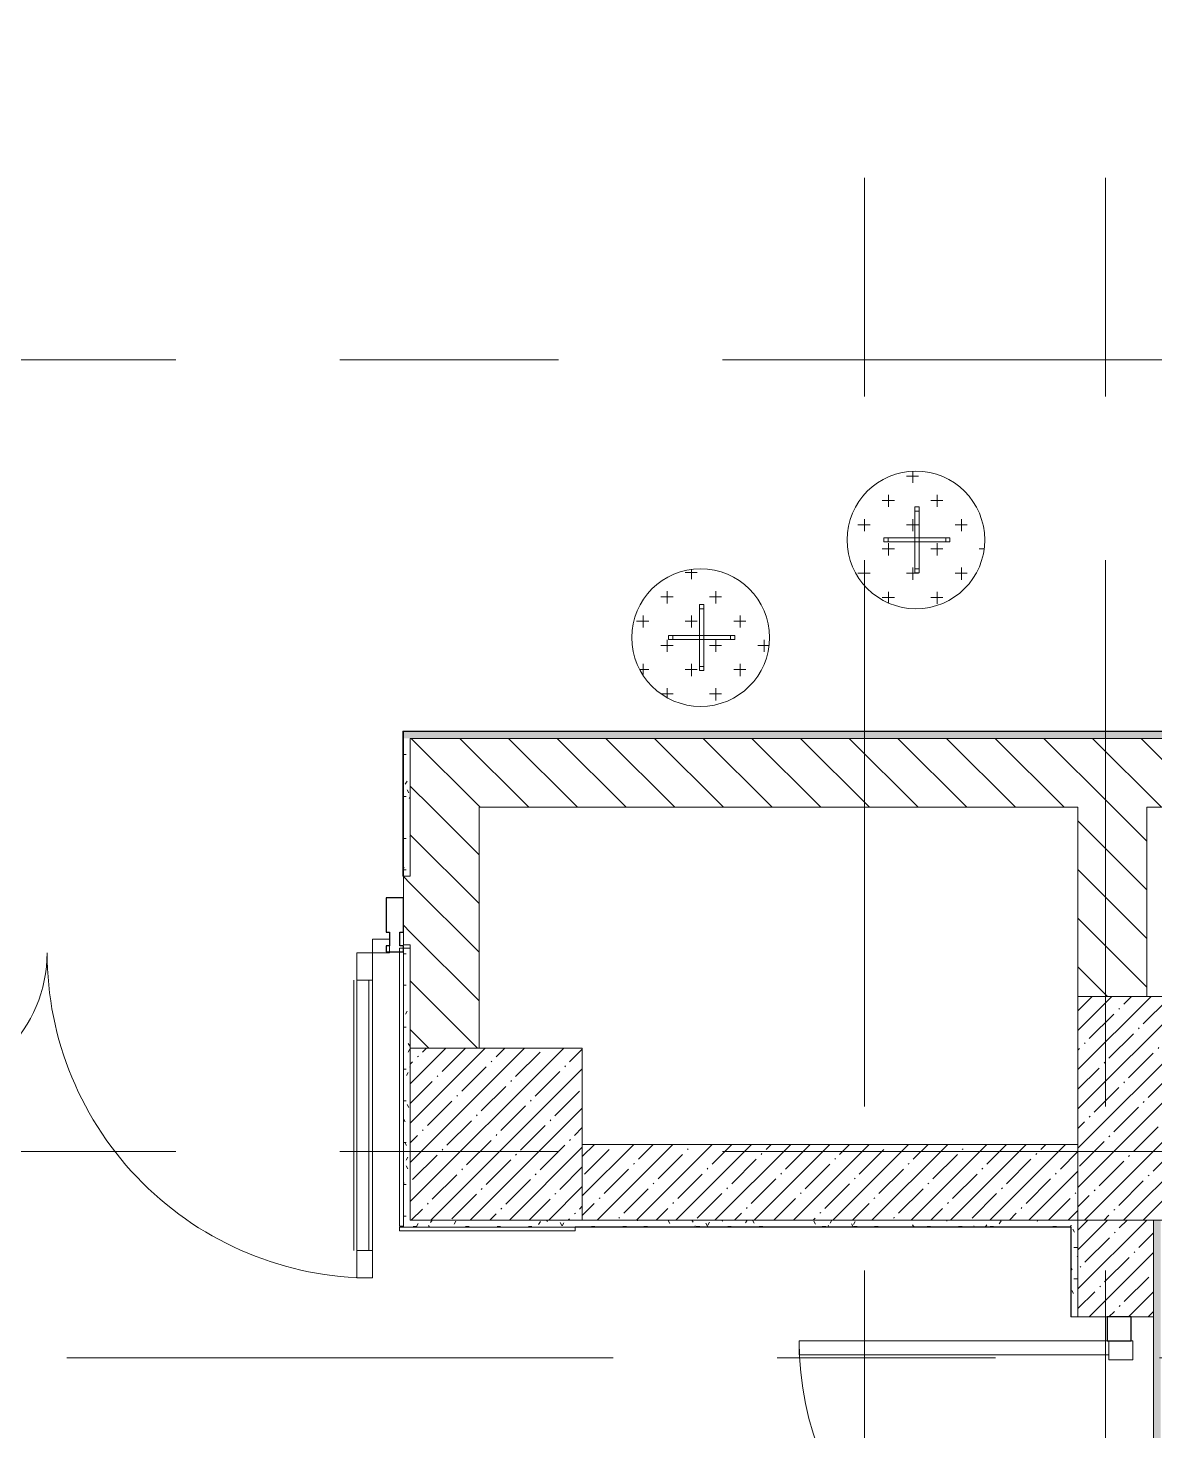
# Model space of a CAD drawing. Header units: millimetres. Extents: x 35111 to 235598, y -8553 to 29000.
# Drawn here: x 72430 to 75704, y 10287 to 14364 of the extents above; entities that cross this region are included whole.
import ezdxf

# ---------------------------------------------------------------- set-up
doc = ezdxf.new("R2010")
doc.units = ezdxf.units.MM
doc.linetypes.add('Осевая', pattern=[3175, 635, -476.25, 1587.5, -476.25])
for name, color, linetype, lineweight in [('A-DETL-GENF', 7, 'Continuous', 9), ('A-DOOR', 7, 'Continuous', 9), ('A-DOOR-1', 7, 'Continuous', 13), ('A-GLAZ-CWMG', 7, 'Continuous', 9), ('A-GLAZ-CWMG-1', 7, 'Continuous', 25), ('A-WALL', 7, 'Continuous', 9), ('I-FURN', 7, 'Continuous', 9), ('I-WALL', 7, 'Continuous', 9), ('S-COLS', 7, 'Continuous', 9), ('Оси-2', 7, 'Осевая', 9)]:
    doc.layers.add(name, color=color, linetype=linetype, lineweight=lineweight)
for name, color, linetype, lineweight, true_color in [('A-WALL-1', 7, 'Continuous', 9, 0x3c3c3c), ('A-WALL-FNSH-1', 7, 'Continuous', 9, 0x3c3c3c), ('I-FURN-1', 7, 'Continuous', 9, 0xf0f0f0)]:
    doc.layers.add(name, color=color, linetype=linetype, lineweight=lineweight, true_color=true_color)
pattern_1 = [(45, (0, 0), (-57.02463, 57.02463), []), (45, (57.025, 0), (-57.02463, 57.02463), [100.806, -20.161, 3.353, -16.808])]
pattern_2 = [(135, (0, 0), (-70.71068, -70.71068), [])]
pattern_3 = [(0, (0, 0), (121.92, 30.48), [10.058, -81.382, 10.058, -81.382, -487.68]), (0, (0, 0), (121.92, 30.48), [-182.88, 10.058, -172.822, 10.058, -81.382, -213.36]), (0, (0, 0), (121.92, 30.48), [-457.2, 10.058, -50.902, 10.058, -142.342]), (120, (45.72, 15.24), (-87.356454, 90.345817), [10.058, -81.382, 10.058, -81.382, -487.68]), (120, (45.72, 15.24), (-87.356454, 90.345817), [-182.88, 10.058, -172.822, 10.058, -81.382, -213.36]), (120, (45.72, 15.24), (-87.356454, 90.345817), [-457.2, 10.058, -50.902, 10.058, -142.342]), (240, (60.96, 76.2), (-34.563546, -120.825817), [10.058, -81.382, 10.058, -81.382, -487.68]), (240, (60.96, 76.2), (-34.563546, -120.825817), [-182.88, 10.058, -172.822, 10.058, -81.382, -213.36]), (240, (60.96, 76.2), (-34.563546, -120.825817), [-457.2, 10.058, -50.902, 10.058, -142.342])]

# ---------------------------------------------------------------- blocks, each defined once
blk = doc.blocks.new('BSC_Колонна _Прямоугольная - 650х500-23287315-План размещения напольных электротехнических лючков и розеток 3 этажа в осях 12-23')
at = {"layer": 'S-COLS'}
h = blk.add_hatch(dxfattribs=at)
h.set_pattern_fill('FP_35', color=256, style=0, pattern_type=2)
h.set_pattern_definition([(135, (11225, -75730), (-57.02463, -57.02463), []), (135, (11225, -75672.975), (-57.02463, -57.02463), [100.806, -20.161, 3.353, -16.808])])
h.paths.add_polyline_path([(325, -250), (325, 250), (-325, 250), (-325, -250)])
for p, q in [((325, 250), (-325, 250)), ((-325, 250), (-325, -250)), ((325, -250), (325, 250)), ((-325, -250), (325, -250))]:
    blk.add_line(p, q, dxfattribs=at)
blk = doc.blocks.new('BSC_Колонна _Прямоугольная - 500х500-V23-План размещения напольных электротехнических лючков и розеток 3 этажа в осях 12-23')
at = {"layer": 'S-COLS'}
h = blk.add_hatch(dxfattribs=at)
h.set_pattern_fill('FP_36', color=256, style=0, pattern_type=2)
h.set_pattern_definition([(45, (-73790, -11150), (-57.02463, 57.02463), []), (45, (-73732.975, -11150), (-57.02463, 57.02463), [100.806, -20.161, 3.353, -16.808])])
h.paths.add_polyline_path([(-250, -250), (250, -250), (250, 250), (-250, 250)])
for p, q in [((250, 250), (-250, 250)), ((-250, 250), (-250, -250)), ((250, -250), (250, 250)), ((-250, -250), (250, -250))]:
    blk.add_line(p, q, dxfattribs=at)
blk = doc.blocks.new('вешалка - 1_15-25608323-План размещения напольных электротехнических лючков и розеток 3 этажа в осях 12-23')
at = {"layer": 'I-FURN'}
h = blk.add_hatch(dxfattribs=at)
h.set_pattern_fill('FP_72', color=256, style=0, pattern_type=2)
h.set_pattern_definition([(0, (-75009.31, -12876.67), (70.485, 70.485), [35.242, -105.727]), (90, (-74991.686, -12894.29), (-70.485, 70.485), [35.242, -105.727])])
h.paths.add_polyline_path([(-24.1, -198.5), (24.1, -198.5), (70.9, -187), (113.6, -164.6), (149.7, -132.6), (177.1, -92.9), (194.2, -47.9), (200, 0), (194.2, 47.9), (177.1, 92.9), (149.7, 132.6), (113.6, 164.6), (70.9, 187), (24.1, 198.5), (-24.1, 198.5), (-70.9, 187), (-113.6, 164.6), (-149.7, 132.6), (-177.1, 92.9), (-194.2, 47.9), (-200, 0), (-194.2, -47.9), (-177.1, -92.9), (-149.7, -132.6), (-113.6, -164.6), (-70.9, -187), (-58.8, -190)])
at = {"layer": 'I-FURN-1'}
for p, q in [((9, 96), (-3, 96)), ((-3, 96), (-3, 84)), ((-3, 84), (-3, 96)), ((-3, 96), (9, 96)), ((9, 96), (-3, 96)), ((-3, 96), (-3, 84)), ((-3, 84), (-3, 96)), ((-3, 96), (9, 96)), ((-3, 84), (9, 84)), ((9, 84), (-3, 84)), ((-3, 84), (-3, 6)), ((-3, 6), (-3, 84)), ((9, 84), (9, 96)), ((9, 96), (9, 84)), ((9, 84), (9, 96)), ((9, 96), (9, 84)), ((9, 6), (9, 84)), ((9, 84), (9, 6)), ((-81, 6), (-93, 6)), ((-93, 6), (-93, -6)), ((-93, -6), (-93, 6)), ((-93, 6), (-81, 6)), ((-81, 6), (-93, 6)), ((-93, 6), (-93, -6)), ((-93, -6), (-93, 6)), ((-93, 6), (-81, 6)), ((-81, -6), (-81, 6)), ((-81, 6), (-81, -6)), ((-3, 6), (-81, 6)), ((-81, 6), (-3, 6)), ((9, 6), (-3, 6)), ((-3, 6), (-3, -6)), ((-3, -6), (-3, 6)), ((-3, 6), (9, 6)), ((87, 6), (9, 6)), ((9, 6), (87, 6)), ((9, -6), (9, 6)), ((9, 6), (9, -6)), ((87, 6), (87, -6)), ((99, 6), (87, 6)), ((87, 6), (99, 6)), ((87, -6), (87, 6)), ((99, 6), (87, 6)), ((87, 6), (99, 6)), ((99, -6), (99, 6)), ((99, 6), (99, -6)), ((99, -6), (99, 6)), ((99, 6), (99, -6)), ((-93, -6), (-81, -6)), ((-81, -6), (-93, -6)), ((-93, -6), (-81, -6)), ((-81, -6), (-93, -6)), ((-81, -6), (-3, -6)), ((-3, -6), (-81, -6)), ((-3, -6), (-3, -84)), ((-3, -84), (-3, -6)), ((-3, -6), (9, -6)), ((9, -6), (-3, -6)), ((9, -84), (9, -6)), ((9, -6), (87, -6)), ((87, -6), (9, -6)), ((9, -6), (9, -84)), ((87, -6), (99, -6)), ((99, -6), (87, -6)), ((87, -6), (99, -6)), ((99, -6), (87, -6)), ((9, -84), (-3, -84)), ((-3, -84), (-3, -96)), ((-3, -96), (-3, -84)), ((-3, -84), (9, -84)), ((-3, -84), (-3, -96)), ((-3, -96), (-3, -84)), ((-3, -96), (9, -96)), ((9, -96), (-3, -96)), ((-3, -96), (9, -96)), ((9, -96), (-3, -96)), ((9, -96), (9, -84)), ((9, -84), (9, -96)), ((9, -96), (9, -84)), ((9, -84), (9, -96))]:
    blk.add_line(p, q, dxfattribs=at)
for start, end in [(360, 180), (0, 180), (180, 360), (180, 0)]:
    blk.add_arc((0, 0), 200, start, end, dxfattribs=at)
blk = doc.blocks.new('вешалка - 1_15-V130-План размещения напольных электротехнических лючков и розеток 3 этажа в осях 12-23')
at = {"layer": 'I-FURN'}
h = blk.add_hatch(dxfattribs=at)
h.set_pattern_fill('FP_73', color=256, style=0, pattern_type=2)
h.set_pattern_definition([(0, (-74383.716, -12592.93), (70.485, 70.485), [35.242, -105.727]), (90, (-74366.095, -12610.55), (-70.485, 70.485), [35.242, -105.727])])
h.paths.add_polyline_path([(-24.1, -198.5), (24.1, -198.5), (70.9, -187), (113.6, -164.6), (149.7, -132.6), (177.1, -92.9), (194.2, -47.9), (200, 0), (194.2, 47.9), (176.5, 93.8), (149.7, 132.6), (113.6, 164.6), (70.9, 187), (24.1, 198.5), (-24.1, 198.5), (-70.9, 187), (-113.6, 164.6), (-149.7, 132.6), (-177.1, 92.9), (-194.2, 47.9), (-200, 0), (-194.2, -47.9), (-177.1, -92.9), (-149.7, -132.6), (-112.6, -165.1), (-70.9, -187)])
at = {"layer": 'I-FURN-1'}
for p, q in [((9, 96), (-3, 96)), ((-3, 96), (-3, 84)), ((-3, 84), (-3, 96)), ((-3, 96), (9, 96)), ((9, 96), (-3, 96)), ((-3, 96), (-3, 84)), ((-3, 84), (-3, 96)), ((-3, 96), (9, 96)), ((-3, 84), (9, 84)), ((9, 84), (-3, 84)), ((-3, 84), (-3, 6)), ((-3, 6), (-3, 84)), ((9, 84), (9, 96)), ((9, 96), (9, 84)), ((9, 84), (9, 96)), ((9, 96), (9, 84)), ((9, 6), (9, 84)), ((9, 84), (9, 6)), ((-81, 6), (-93, 6)), ((-93, 6), (-93, -6)), ((-93, -6), (-93, 6)), ((-93, 6), (-81, 6)), ((-81, 6), (-93, 6)), ((-93, 6), (-93, -6)), ((-93, -6), (-93, 6)), ((-93, 6), (-81, 6)), ((-81, -6), (-81, 6)), ((-81, 6), (-81, -6)), ((-3, 6), (-81, 6)), ((-81, 6), (-3, 6)), ((9, 6), (-3, 6)), ((-3, 6), (-3, -6)), ((-3, -6), (-3, 6)), ((-3, 6), (9, 6)), ((87, 6), (9, 6)), ((9, 6), (87, 6)), ((9, -6), (9, 6)), ((9, 6), (9, -6)), ((87, 6), (87, -6)), ((99, 6), (87, 6)), ((87, 6), (99, 6)), ((87, -6), (87, 6)), ((99, 6), (87, 6)), ((87, 6), (99, 6)), ((99, -6), (99, 6)), ((99, 6), (99, -6)), ((99, -6), (99, 6)), ((99, 6), (99, -6)), ((-93, -6), (-81, -6)), ((-81, -6), (-93, -6)), ((-93, -6), (-81, -6)), ((-81, -6), (-93, -6)), ((-81, -6), (-3, -6)), ((-3, -6), (-81, -6)), ((-3, -6), (-3, -84)), ((-3, -84), (-3, -6)), ((-3, -6), (9, -6)), ((9, -6), (-3, -6)), ((9, -84), (9, -6)), ((9, -6), (87, -6)), ((87, -6), (9, -6)), ((9, -6), (9, -84)), ((87, -6), (99, -6)), ((99, -6), (87, -6)), ((87, -6), (99, -6)), ((99, -6), (87, -6)), ((9, -84), (-3, -84)), ((-3, -84), (-3, -96)), ((-3, -96), (-3, -84)), ((-3, -84), (9, -84)), ((-3, -84), (-3, -96)), ((-3, -96), (-3, -84)), ((-3, -96), (9, -96)), ((9, -96), (-3, -96)), ((-3, -96), (9, -96)), ((9, -96), (-3, -96)), ((9, -96), (9, -84)), ((9, -84), (9, -96)), ((9, -96), (9, -84)), ((9, -84), (9, -96))]:
    blk.add_line(p, q, dxfattribs=at)
for start, end in [(360, 180), (0, 180), (180, 360), (180, 0)]:
    blk.add_arc((0, 0), 200, start, end, dxfattribs=at)
blk = doc.blocks.new('Дверь_Витражная_остекление_ - ДВН_ДАО_Главный вход_1200 в свету Д-22 _п_-32306833-План размещения напольных электротехнических лючков и розеток 3 этажа в осях 12-23')
at = {"layer": 'A-DETL-GENF'}
for p, q in [((-650, 35), (-650, 40)), ((-650, 40), (-595, 40)), ((-595, 40), (-595, -30)), ((650, 40), (595, 40)), ((595, 40), (595, -30)), ((650, 35), (650, 40)), ((-610, -30), (-650, -30)), ((-595, -30), (-650, -30)), ((-650, -35), (-650, -930)), ((-610, -930), (-610, -30)), ((595, -30), (650, -30)), ((610, -30), (610, -430)), ((650, -30), (610, -30)), ((650, -430), (650, -35)), ((610, -430), (650, -430)), ((-650, -930), (-610, -930))]:
    blk.add_line(p, q, dxfattribs=at)
at = {"layer": 'A-DOOR'}
for p, q in [((-650, -930), (-650, -35)), ((650, -430), (650, -35))]:
    blk.add_line(p, q, dxfattribs=at)
for centre, radius, start, end in [((-650, -30), 900, 270, 0), ((650, -30), 400, 180, 270)]:
    blk.add_arc(centre, radius, start, end, dxfattribs=at)
blk = doc.blocks.new('Прямоугольный импост - 50 x 70 мм-32306835-План размещения напольных электротехнических лючков и розеток 3 этажа в осях 12-23')
at = {"layer": 'A-GLAZ-CWMG-1'}
for p, q in [((0, 35), (-70, 35)), ((-70, 35), (-70, -35)), ((0, -35), (0, 35)), ((-70, -35), (0, -35))]:
    blk.add_line(p, q, dxfattribs=at)
blk = doc.blocks.new('Дверь_Витражная_остекление_ - В-18-32468702-План размещения напольных электротехнических лючков и розеток 3 этажа в осях 12-23')
at = {"layer": 'A-DETL-GENF'}
for p, q in [((-672.5, 965), (-627.5, 965)), ((-672.5, 965), (-672.5, 20)), ((-627.5, 965), (-672.5, 965)), ((-672.5, 965), (-672.5, 20)), ((-627.5, 965), (-627.5, 20)), ((-627.5, 20), (-627.5, 965)), ((-672.5, 885), (-627.5, 885)), ((-662.5, 885), (-662.5, 100)), ((-618.5, 885), (-618.5, 100)), ((722.5, 420), (677.5, 420)), ((677.5, 420), (677.5, 20)), ((722.5, 420), (677.5, 420)), ((677.5, 420), (677.5, 20)), ((722.5, 420), (722.5, 20)), ((722.5, 20), (722.5, 420)), ((668.5, 340), (668.5, 100)), ((722.5, 340), (677.5, 340)), ((712.5, 340), (712.5, 100)), ((-672.5, 100), (-627.5, 100)), ((722.5, 100), (677.5, 100)), ((-627.5, 20), (-672.5, 20)), ((-672.5, 20), (-627.5, 20))]:
    blk.add_line(p, q, dxfattribs=at)
at = {"layer": 'A-DOOR'}
for p, q in [((-672.5, 965), (-672.5, 20)), ((672.5, 420), (672.5, 20))]:
    blk.add_line(p, q, dxfattribs=at)
for centre, radius, start, end in [((-672.5, 20), 945, 360, 90), ((672.5, 20), 400, 90, 180)]:
    blk.add_arc(centre, radius, start, end, dxfattribs=at)
at = {"layer": 'A-DOOR-1'}
for p, q in [((-672.5, 20), (-722.5, 20)), ((-722.5, 20), (-722.5, -20)), ((-672.5, -20), (-672.5, 20)), ((722.5, 20), (672.5, 20)), ((672.5, 20), (672.5, -20)), ((722.5, -20), (722.5, 20)), ((-722.5, -20), (-672.5, -20)), ((672.5, -20), (722.5, -20))]:
    blk.add_line(p, q, dxfattribs=at)
blk = doc.blocks.new('Прямоугольный импост - Импост структурный с накладкой - 160мм Темный-33326242-План размещения напольных электротехнических лючков и розеток 3 этажа в осях 12-23')
at = {"layer": 'A-GLAZ-CWMG-1'}
for p, q in [((0, 140), (-50, 140)), ((-50, 140), (-50, 40)), ((0, 40), (0, 140)), ((-50, 40), (-40, 40)), ((-40, 0), (-50, 0)), ((-50, 0), (-50, -17)), ((-40, 40), (-40, 0)), ((-10, 0), (-10, 40)), ((-10, 40), (0, 40)), ((0, 0), (-10, 0)), ((0, -17), (0, 0)), ((-50, -17), (0, -17))]:
    blk.add_line(p, q, dxfattribs=at)

msp = doc.modelspace()

# ---------------------------------------------------------------- hatches: boundary and pattern name
at = {"layer": 'I-WALL'}
h = msp.add_hatch(dxfattribs=at)
h.set_pattern_fill('FP_71', color=256, style=0, pattern_type=2)
h.set_pattern_definition(pattern_3)
h.paths.add_polyline_path([(79900, 12300), (79900, 12320), (73520, 12320), (73520, 12300), (79730.6, 12300)])
h = msp.add_hatch(dxfattribs=at)
h.set_pattern_fill('FP_71', color=256, style=0, pattern_type=2)
h.set_pattern_definition(pattern_3)
h.paths.add_polyline_path([(73540, 11900), (73540, 12300), (73520, 12300), (73520, 11900)])
h = msp.add_hatch(dxfattribs=at)
h.set_pattern_fill('FP_21', color=256, style=0, pattern_type=2)
h.set_pattern_definition(pattern_2)
h.paths.add_polyline_path([(79700, 12100), (79700, 12300), (73540, 12300), (73540, 12100), (79002.7, 12100)])
h = msp.add_hatch(dxfattribs=at)
h.set_pattern_fill('FP_21', color=256, style=0, pattern_type=2)
h.set_pattern_definition(pattern_2)
h.paths.add_polyline_path([(73540, 11400), (73740, 11400), (73740, 12100), (73540, 12100), (73540, 11700)])
h = msp.add_hatch(dxfattribs=at)
h.set_pattern_fill('FP_21', color=256, style=0, pattern_type=2)
h.set_pattern_definition(pattern_2)
h.paths.add_polyline_path([(75680, 11550), (75680, 12100), (75480, 12100), (75480, 11550)])
h = msp.add_hatch(dxfattribs=at)
h.set_pattern_fill('FP_21', color=256, style=0, pattern_type=2)
h.set_pattern_definition(pattern_2)
h.paths.add_polyline_path([(73540, 11700), (73540, 11900), (73520, 11900), (73520, 11700)])
h.paths.add_polyline_path([(70810, 11700), (70830, 11700), (70830, 11900), (70810, 11900), (70810, 11822.6)])
h.paths.add_polyline_path([(70267.5, 11700), (70310, 11700), (70310, 11900), (70234, 11900), (70234, 11700)])
h.paths.add_polyline_path([(68670, 11700), (68754, 11700), (68754, 11900), (68670, 11900), (68670, 11822.6)])
h = msp.add_hatch(dxfattribs=at)
h.set_pattern_fill('FP_71', color=256, style=0, pattern_type=2)
h.set_pattern_definition(pattern_3)
h.paths.add_polyline_path([(73540, 10900), (73540, 11690), (73520, 11690), (73520, 10900)])
h = msp.add_hatch(dxfattribs=at)
h.set_pattern_fill('FP_17', color=256, style=0, pattern_type=2)
h.set_pattern_definition(pattern_1)
h.paths.add_polyline_path([(74635.1, 10900), (75480, 10900), (75480, 11120), (74040, 11120), (74040, 10900)])
h = msp.add_hatch(dxfattribs=at)
h.set_pattern_fill('FP_71', color=256, style=0, pattern_type=2)
h.set_pattern_definition(pattern_3)
h.paths.add_polyline_path([(75459, 10880), (75460, 10880), (75460, 10900), (73520, 10900), (73520, 10880), (74635.1, 10880)])
h = msp.add_hatch(dxfattribs=at)
h.set_pattern_fill('FP_71', color=256, style=0, pattern_type=2)
h.set_pattern_definition(pattern_3)
h.paths.add_polyline_path([(75460, 8300), (75480, 8300), (75480, 9179), (75460, 9179), (75460, 8301)])
h.paths.add_polyline_path([(75480, 10619), (75480, 10900), (75460, 10900), (75460, 10619)])
h = msp.add_hatch(dxfattribs=at)
h.set_pattern_fill('FP_17', color=256, style=0, pattern_type=2)
h.set_pattern_definition(pattern_1)
h.paths.add_polyline_path([(75700, 7900), (75700, 9179), (75480, 9179), (75480, 7900)])
h.paths.add_polyline_path([(75700, 10619), (75700, 10900), (75480, 10900), (75480, 10619)])
h = msp.add_hatch(dxfattribs=at)
h.set_pattern_fill('FP_71', color=256, style=0, pattern_type=2)
h.set_pattern_definition(pattern_3)
h.paths.add_polyline_path([(75720, 4050), (75720, 10900), (75700, 10900), (75700, 4050)])

# ---------------------------------------------------------------- linework, layer by layer
at = {"layer": 'A-WALL'}
for p, q in [((73520, 11900), (73540, 11900)), ((75480, 10900), (74040, 10900)), ((75480, 10900), (75480, 10619)), ((74019.7, 10880), (74019.7, 10879.5)), ((75460, 10880), (75460, 10619))]:
    msp.add_line(p, q, dxfattribs=at)
at = {"layer": 'A-WALL-1'}
for p, q in [((79920, 12320), (73520, 12320)), ((79900, 12300), (73540, 12300)), ((73540, 12300), (73540, 11900)), ((73740, 12100), (75480, 12100)), ((73740, 11400), (73740, 12100)), ((75480, 12100), (75480, 11550)), ((75680, 11550), (75680, 12100)), ((75680, 12100), (77080.5, 12100)), ((73520, 11900), (73520, 11700)), ((73520, 11700), (73540, 11700)), ((73540, 11700), (73540, 11400)), ((73540, 11690), (73520, 11690)), ((73540, 11400), (73540, 11690)), ((75480, 11120), (74040, 11120)), ((75700, 10900), (75700, 4050)), ((73520, 10882.6), (73520, 10880)), ((74019.7, 10880), (75460, 10880)), ((75460, 10619), (75700, 10619))]:
    msp.add_line(p, q, dxfattribs=at)
at = {"layer": 'A-WALL-FNSH-1'}
for p, q in [((73519, 12321), (73519, 11900)), ((79921, 12321), (73519, 12321)), ((73520, 11900), (73520, 12320)), ((73519, 11900), (73520, 11900)), ((73520, 11690), (73509, 11690)), ((73509, 11690), (73509, 10882.6)), ((73520, 10882.6), (73520, 11690)), ((74019.7, 10880), (73508.5, 10880)), ((73508.5, 10880), (73508.5, 10869)), ((73508.5, 10869), (74019.7, 10869)), ((73509, 10882.6), (73520, 10882.6)), ((75459, 10880.5), (74019.7, 10880.5)), ((74019.7, 10880.5), (74019.7, 10880)), ((74019.7, 10879.5), (75459, 10879.5)), ((74019.7, 10869), (74019.7, 10879.5)), ((75459, 10880), (75459, 10880.5)), ((75459, 10879.5), (75459, 10619)), ((75459, 10619), (75460, 10619))]:
    msp.add_line(p, q, dxfattribs=at)
at = {"layer": 'Оси-2'}
for p, q in [((74860, 593.7), (74860, 25434.4)), ((75560, 593.7), (75560, 25030)), ((38410.7, 13400), (81650, 13400)), ((38410.7, 11100), (82250, 11100)), ((39680.7, 10500), (82250, 10500))]:
    msp.add_line(p, q, dxfattribs=at)

# ---------------------------------------------------------------- block references
at = {"layer": 'A-DOOR'}
for name, p, rotation in [('Дверь_Витражная_остекление_ - В-18-32468702-План размещения напольных электротехнических лючков и розеток 3 этажа в осях 12-23', (72757.5, 11697), 180), ('Дверь_Витражная_остекление_ - ДВН_ДАО_Главный вход_1200 в свету Д-22 _п_-32306833-План размещения напольных электротехнических лючков и розеток 3 этажа в осях 12-23', (75600, 9899), 269.9999999999994)]:
    msp.add_blockref(name, p, dxfattribs=dict(at, rotation=rotation))
at = {"layer": 'A-GLAZ-CWMG'}
msp.add_blockref('Прямоугольный импост - Импост структурный с накладкой - 160мм Темный-33326242-План размещения напольных электротехнических лючков и розеток 3 этажа в осях 12-23', (73520, 11697), dxfattribs=at)
at = {"layer": 'A-GLAZ-CWMG', "rotation": 89.99999999999942}
msp.add_blockref('Прямоугольный импост - 50 x 70 мм-32306835-План размещения напольных электротехнических лючков и розеток 3 этажа в осях 12-23', (75600, 10619), dxfattribs=at)
at = {"layer": 'I-FURN-1'}
for name, p in [('вешалка - 1_15-25608323-План размещения напольных электротехнических лючков и розеток 3 этажа в осях 12-23', (75009.3, 12876.7)), ('вешалка - 1_15-V130-План размещения напольных электротехнических лючков и розеток 3 этажа в осях 12-23', (74383.7, 12592.9))]:
    msp.add_blockref(name, p, dxfattribs=at)
at = {"layer": 'S-COLS', "rotation": 270.0000000000007}
msp.add_blockref('BSC_Колонна _Прямоугольная - 650х500-23287315-План размещения напольных электротехнических лючков и розеток 3 этажа в осях 12-23', (75730, 11225), dxfattribs=at)
at = {"layer": 'S-COLS'}
msp.add_blockref('BSC_Колонна _Прямоугольная - 500х500-V23-План размещения напольных электротехнических лючков и розеток 3 этажа в осях 12-23', (73790, 11150), dxfattribs=at)

doc.saveas('drawing.dxf')
